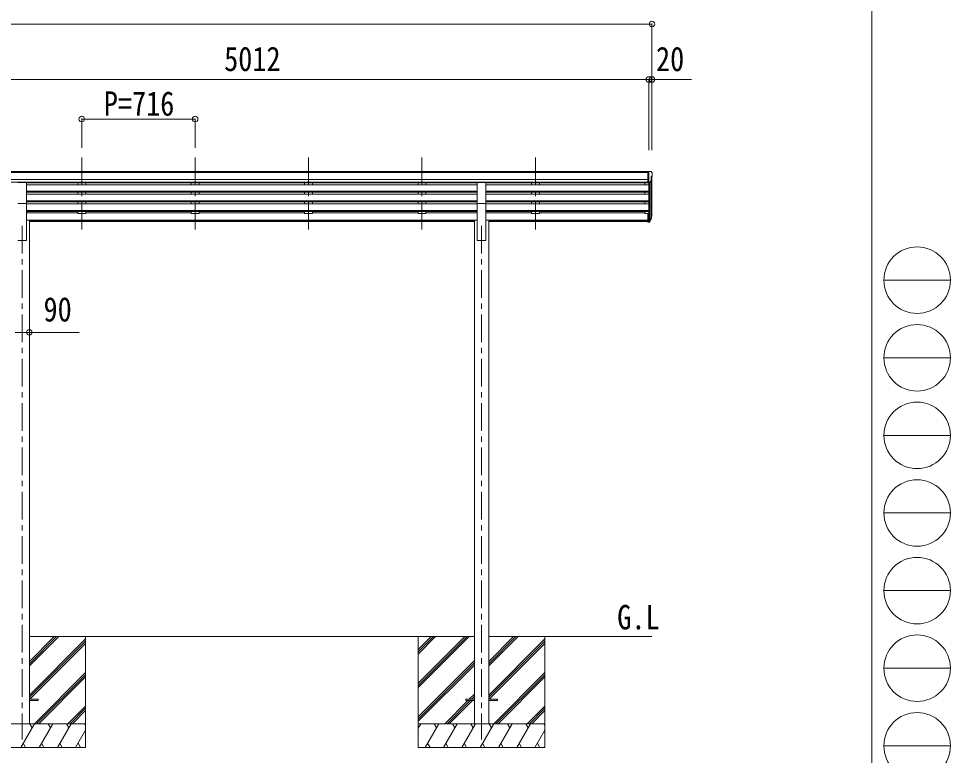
# Model space of a CAD drawing. Units: millimetres at full size, sheet at 1:35. Extents: x -9837 to 9837, y -6790 to 6790.
# Drawn here: x 3955 to 9837, y -4225 to 426 of the extents above; entities that cross this region are included whole.
import ezdxf
from ezdxf.enums import TextEntityAlignment as Align

# ---------------------------------------------------------------- set-up
doc = ezdxf.new("R2010")
doc.units = ezdxf.units.MM
doc.header["$LTSCALE"] = 35
doc.header["$PDMODE"] = 32
doc.header["$PDSIZE"] = 35
doc.linetypes.add('CHAIN1', pattern=[8, 5, -1, 1, -1])
for name, color, linetype, lineweight in [('0-0_0', 7, 'Continuous', 9), ('0-1_本体', 5, 'CHAIN1', 9), ('0-3_ELV2', 4, 'Continuous', 9), ('0-6_OTH_LINE', 6, 'Continuous', 9), ('F-0_240', 7, 'Continuous', 9)]:
    doc.layers.add(name, color=color, linetype=linetype, lineweight=lineweight)
doc.layers.add('0-7_SHAPE', color=7, linetype='Continuous')
doc.styles.add('ＭＳ ゴシック', font='')
doc.styles.get('ＭＳ ゴシック').set_extended_font_data('MS Gothic')

msp = doc.modelspace()

# ---------------------------------------------------------------- linework, layer by layer
at = {"layer": '0-0_0'}
for p, q in [((4022.56, -3475.1), (6832.16, -3475.1)), ((4022.56, -3660.73), (4208.19, -3475.1)), ((4022.56, -3646.59), (4194.05, -3475.1)), ((4022.56, -3632.45), (4179.91, -3475.1)), ((4022.56, -3844.58), (4377.36, -3489.78)), ((4022.56, -3858.72), (4377.36, -3503.92)), ((4024.82, -3870.6), (4377.36, -3518.07)), ((4377.36, -3475.1), (4377.36, -4175.1)), ((6477.36, -3475.1), (6477.36, -4175.1)), ((6477.36, -3769.28), (6771.54, -3475.1)), ((6477.36, -3783.42), (6785.68, -3475.1)), ((6477.36, -3797.56), (6799.82, -3475.1)), ((6477.36, -3585.43), (6587.69, -3475.1)), ((6477.36, -3571.29), (6573.55, -3475.1)), ((6477.36, -3557.15), (6559.41, -3475.1)), ((6922.56, -3475.1), (7953.36, -3475.1)), ((6922.56, -3660.73), (7108.19, -3475.1)), ((6922.56, -3646.59), (7094.05, -3475.1)), ((6922.56, -3632.45), (7079.91, -3475.1)), ((6922.56, -3844.58), (7277.36, -3489.78)), ((6922.56, -3858.72), (7277.36, -3503.92)), ((6924.82, -3870.6), (7277.36, -3518.07)), ((7277.36, -3475.1), (7277.36, -4175.1)), ((6477.36, -3981.41), (6832.16, -3626.61)), ((6477.36, -3995.55), (6832.16, -3640.75)), ((4054.17, -4025.1), (4377.36, -3701.91)), ((6477.36, -4009.7), (6832.16, -3654.9)), ((6954.17, -4025.1), (7277.36, -3701.91)), ((4068.31, -4025.1), (4377.36, -3716.05)), ((4082.45, -4025.1), (4377.36, -3730.2)), ((6968.31, -4025.1), (7277.36, -3716.05)), ((6982.45, -4025.1), (7277.36, -3730.2)), ((6645.8, -4025.1), (6791.3, -3879.6)), ((6659.94, -4025.1), (6805.44, -3879.6)), ((6674.09, -4025.1), (6819.59, -3879.6)), ((6800.3, -3870.6), (6832.16, -3838.74)), ((6814.44, -3870.6), (6832.16, -3852.89)), ((6828.59, -3870.6), (6832.16, -3867.03)), ((4266.3, -4025.1), (4377.36, -3914.04)), ((4280.44, -4025.1), (4377.36, -3928.19)), ((7166.3, -4025.1), (7277.36, -3914.04)), ((7180.44, -4025.1), (7277.36, -3928.19)), ((4294.59, -4025.1), (4377.36, -3942.33)), ((7194.59, -4025.1), (7277.36, -3942.33)), ((4377.36, -4025.1), (3577.36, -4025.1)), ((3968.52, -4175.1), (4055.12, -4025.1)), ((4040.12, -4051.08), (4025.12, -4025.1)), ((4083.99, -4175.1), (4170.59, -4025.1)), ((4155.59, -4051.08), (4140.59, -4025.1)), ((4199.46, -4175.1), (4286.06, -4025.1)), ((4256.06, -4025.1), (4271.06, -4051.08)), ((4371.53, -4025.1), (4377.36, -4035.2)), ((7277.36, -4025.1), (6477.36, -4025.1)), ((6477.36, -4052.6), (6493.24, -4025.1)), ((6522.11, -4175.1), (6608.71, -4025.1)), ((6593.71, -4051.08), (6578.71, -4025.1)), ((6637.58, -4175.1), (6724.18, -4025.1)), ((6709.18, -4051.08), (6694.18, -4025.1)), ((6753.05, -4175.1), (6839.65, -4025.1)), ((6824.65, -4051.08), (6809.65, -4025.1)), ((6868.52, -4175.1), (6955.12, -4025.1)), ((6940.12, -4051.08), (6925.12, -4025.1)), ((6983.99, -4175.1), (7070.59, -4025.1)), ((7055.59, -4051.08), (7040.59, -4025.1)), ((7099.46, -4175.1), (7186.06, -4025.1)), ((7156.06, -4025.1), (7171.06, -4051.08)), ((7271.53, -4025.1), (7277.36, -4035.2)), ((4314.93, -4175.1), (4377.36, -4066.96)), ((7214.93, -4175.1), (7277.36, -4066.96)), ((3577.36, -4175.1), (4377.36, -4175.1)), ((3983.52, -4149.12), (3998.51, -4175.1)), ((4098.98, -4149.12), (4113.98, -4175.1)), ((4214.45, -4149.12), (4229.45, -4175.1)), ((4329.92, -4149.12), (4344.92, -4175.1)), ((6477.36, -4175.1), (7277.36, -4175.1)), ((6537.1, -4149.12), (6552.1, -4175.1)), ((6652.57, -4149.12), (6667.57, -4175.1)), ((6768.05, -4149.12), (6783.05, -4175.1)), ((6883.52, -4149.12), (6898.51, -4175.1)), ((6998.98, -4149.12), (7013.98, -4175.1)), ((7114.45, -4149.12), (7129.45, -4175.1)), ((7229.92, -4149.12), (7244.92, -4175.1))]:
    msp.add_line(p, q, dxfattribs=at)
at = {"layer": '0-1_本体'}
for p, q in [((4353.36, -450.7), (4353.36, -928.22)), ((5069.36, -450.7), (5069.36, -928.22)), ((5785.36, -450.7), (5785.36, -928.22)), ((6501.36, -450.7), (6501.36, -928.22)), ((7217.36, -450.7), (7217.36, -928.22)), ((3977.36, -881.53), (3977.36, -4125.1)), ((6877.36, -881.53), (6877.36, -4125.1))]:
    msp.add_line(p, q, dxfattribs=at)
at = {"layer": '0-3_ELV2'}
for p, q in [((2937.86, -539.82), (7926.86, -539.82)), ((2937.86, -545.04), (7926.86, -545.04)), ((7926.86, -538.22), (7916.86, -538.31)), ((7916.86, -539.82), (7916.86, -538.31)), ((7926.86, -610.21), (7926.86, -538.22)), ((7945.36, -538.22), (7926.86, -538.22)), ((7933.36, -611.21), (7933.36, -538.22)), ((7945.36, -538.22), (7947.69, -538.36)), ((7947.36, -572.73), (7947.36, -589.01)), ((7952.83, -569.4), (7947.51, -572.47)), ((7948.45, -538.79), (7952.52, -544.6)), ((7953.36, -568.8), (7953.36, -803.46)), ((7955.36, -547.59), (7955.36, -548.22)), ((7926.86, -588.57), (2927.86, -588.57)), ((7926.86, -606.42), (2927.86, -606.42)), ((3949.86, -608.85), (4004.86, -608.85)), ((4004.86, -740.65), (4004.86, -608.85)), ((6849.86, -609.67), (4004.86, -609.67)), ((6849.86, -622.18), (4004.86, -622.18)), ((4328.36, -609.67), (4328.36, -622.18)), ((4378.36, -609.67), (4378.36, -622.08)), ((5044.36, -609.67), (5044.36, -622.18)), ((5094.36, -609.67), (5094.36, -622.08)), ((5760.36, -609.67), (5760.36, -622.18)), ((5810.36, -609.67), (5810.36, -622.08)), ((6476.36, -609.67), (6476.36, -622.18)), ((6526.36, -609.67), (6526.36, -622.08)), ((6849.86, -740.65), (6849.86, -608.85)), ((6849.86, -608.85), (6904.86, -608.85)), ((6904.86, -740.65), (6904.86, -608.85)), ((7926.86, -609.77), (6904.86, -609.77)), ((6904.86, -622.18), (7933.36, -622.18)), ((7192.36, -609.67), (7192.36, -622.18)), ((7242.36, -609.67), (7242.36, -622.08)), ((7908.36, -609.67), (7908.36, -622.18)), ((7926.86, -610.21), (7933.36, -610.21)), ((7933.36, -611.21), (7938.57, -610.89)), ((7933.36, -611.21), (7933.36, -803.83)), ((7939.36, -610.73), (7939.37, -848.6)), ((7940.98, -609.39), (7949.99, -593.8)), ((7948.39, -596.57), (7948.39, -830.17)), ((6849.86, -664.06), (4004.86, -664.06)), ((6849.86, -665.55), (4004.86, -665.55)), ((6849.86, -669.87), (4004.86, -669.87)), ((6849.86, -682.73), (4004.86, -682.73)), ((4328.36, -669.87), (4328.36, -682.73)), ((4378.36, -669.87), (4378.36, -682.73)), ((5044.36, -669.87), (5044.36, -682.73)), ((5094.36, -669.87), (5094.36, -682.73)), ((5760.36, -669.87), (5760.36, -682.73)), ((5810.36, -669.87), (5810.36, -682.73)), ((6476.36, -669.87), (6476.36, -682.73)), ((6526.36, -669.87), (6526.36, -682.73)), ((6904.86, -664.06), (7933.36, -664.06)), ((6904.86, -665.55), (7933.36, -665.55)), ((6904.86, -669.87), (7933.36, -669.87)), ((6904.86, -682.73), (7933.36, -682.73)), ((7192.36, -669.87), (7192.36, -682.73)), ((7242.36, -669.87), (7242.36, -682.73)), ((7908.36, -669.87), (7908.36, -682.73)), ((3949.86, -740.65), (4004.86, -740.65)), ((6849.86, -724.61), (4004.86, -724.61)), ((6849.86, -726.1), (4004.86, -726.1)), ((6849.86, -730.42), (4004.86, -730.42)), ((4004.86, -740.65), (4004.86, -975.1)), ((6849.86, -743.28), (4004.86, -743.28)), ((4328.36, -730.42), (4328.36, -743.18)), ((4378.36, -730.42), (4378.36, -743.28)), ((5044.36, -730.42), (5044.36, -743.18)), ((5094.36, -730.42), (5094.36, -743.28)), ((5760.36, -730.42), (5760.36, -743.18)), ((5810.36, -730.42), (5810.36, -743.28)), ((6476.36, -730.42), (6476.36, -743.18)), ((6526.36, -730.42), (6526.36, -743.28)), ((6849.86, -740.65), (6849.86, -975.1)), ((6849.86, -740.65), (6904.86, -740.65)), ((6904.86, -724.61), (7933.36, -724.61)), ((6904.86, -726.1), (7933.36, -726.1)), ((6904.86, -730.42), (7933.36, -730.42)), ((6904.86, -740.65), (6904.86, -975.1)), ((6904.86, -743.28), (7933.36, -743.28)), ((7192.36, -730.42), (7192.36, -743.18)), ((7242.36, -730.42), (7242.36, -743.28)), ((7908.36, -730.42), (7908.36, -743.28)), ((6849.86, -785.15), (4004.86, -785.15)), ((6849.86, -786.65), (4004.86, -786.65)), ((6849.86, -790.97), (4004.86, -790.97)), ((4328.36, -799.51), (4004.86, -799.51)), ((4328.36, -790.97), (4328.36, -804.46)), ((4378.36, -804.46), (4328.36, -804.46)), ((4378.36, -790.97), (4378.36, -804.46)), ((5044.36, -799.51), (4378.36, -799.51)), ((5044.36, -790.97), (5044.36, -804.46)), ((5094.36, -804.46), (5044.36, -804.46)), ((5094.36, -790.97), (5094.36, -804.46)), ((5760.36, -799.51), (5094.36, -799.51)), ((5760.36, -790.97), (5760.36, -804.46)), ((5810.36, -804.46), (5760.36, -804.46)), ((5810.36, -790.97), (5810.36, -804.46)), ((6476.36, -799.51), (5810.36, -799.51)), ((6476.36, -790.97), (6476.36, -804.46)), ((6526.36, -804.46), (6476.36, -804.46)), ((6526.36, -790.97), (6526.36, -804.46)), ((6849.86, -799.51), (6526.36, -799.51)), ((6904.86, -785.15), (7933.36, -785.15)), ((6904.86, -786.65), (7933.36, -786.65)), ((6904.86, -790.97), (7933.36, -790.97)), ((6904.86, -799.51), (7192.36, -799.51)), ((7192.36, -790.97), (7192.36, -804.46)), ((7242.36, -804.46), (7192.36, -804.46)), ((7242.36, -790.97), (7242.36, -804.46)), ((7908.36, -799.51), (7242.36, -799.51)), ((7908.36, -790.97), (7908.36, -804.46)), ((7908.36, -804.46), (7926.86, -804.46)), ((7926.86, -803.83), (7926.86, -857.86)), ((7926.86, -803.83), (7933.36, -803.83)), ((7933.36, -803.83), (7933.36, -858.6)), ((7951.66, -816.64), (7948.39, -823.7)), ((7952.27, -818.01), (7948.39, -825.96)), ((4022.56, -846.1), (4004.86, -846.1)), ((4022.56, -846.1), (4022.56, -4025.1)), ((6832.16, -846.53), (4022.56, -846.53)), ((6832.16, -847.93), (4022.56, -847.93)), ((6832.16, -855.61), (4022.56, -855.61)), ((6832.16, -846.1), (6832.16, -4025.1)), ((6832.16, -846.1), (6849.86, -846.1)), ((6922.56, -846.1), (6904.86, -846.1)), ((6922.56, -846.1), (6922.56, -4025.1)), ((6922.56, -846.53), (7926.86, -846.53)), ((6922.56, -847.93), (7926.86, -847.93)), ((7926.86, -855.61), (6922.56, -855.61)), ((7926.86, -843.96), (7933.36, -843.96)), ((7926.86, -848.84), (7933.36, -848.84)), ((7926.86, -857.86), (7933.36, -857.86)), ((7933.36, -848.86), (7938.49, -848.86)), ((7933.36, -850.66), (7938.2, -850.66)), ((7933.36, -858.6), (7938.2, -858.6)), ((7939.79, -848.18), (7947.55, -832.77)), ((7949, -833.13), (7940.8, -849.31)), ((7949.61, -833.69), (7940.8, -857.24)), ((7949.95, -829.29), (7949.61, -833.69)), ((3949.86, -975.1), (4004.86, -975.1)), ((6849.86, -975.1), (6904.86, -975.1)), ((4022.56, -3870.6), (4077.36, -3870.6)), ((4022.56, -3879.6), (4077.36, -3879.6)), ((4077.36, -3870.6), (4077.36, -3879.6)), ((6777.36, -3870.6), (6777.36, -3879.6)), ((6777.36, -3870.6), (6832.16, -3870.6)), ((6777.36, -3879.6), (6832.16, -3879.6)), ((6922.56, -3870.6), (6977.36, -3870.6)), ((6922.56, -3879.6), (6977.36, -3879.6)), ((6977.36, -3870.6), (6977.36, -3879.6))]:
    msp.add_line(p, q, dxfattribs=at)
for centre, radius, start, end in [((7947.66, -572.73), 0.3, 120, 180), ((7947.63, -539.36), 1, 35, 86.5), ((7952.36, -547.59), 3, 0, 87), ((7948.45, -565.03), 6.18, 315.00103, 354.2965), ((7753.36, -548.22), 202, 355.05096, 0), ((7938.39, -607.89), 3, 273.5, 330), ((7947.66, -589.01), 0.3, 180, 265.2833), ((7947.39, -592.3), 3, 330, 85.2833), ((7922.77, -807.14), 30.41, 341.80266, 352.8448), ((7924.18, -808.9), 29.53, 342.01856, 353.49194)]:
    msp.add_arc(centre, radius, start, end, dxfattribs=at)
for centre, major_axis, ratio, start_param, end_param in [((7865.5, -802.65), (-87.93, 4.42), 0.541684, 3.060334, 3.2172517), ((7864.71, -809.33), (89.06, 1.43), 0.57596, 6.1985533, 6.3701348), ((7938.2, -847.95), (3, 0), 0.90356, 4.712389, 5.7595865), ((7938.2, -855.89), (-3, 0), 0.90356, 1.5707963, 2.6179939), ((7938.49, -847.5), (1.5, 0), 0.90356, 4.712389, 5.7595865), ((7863.44, -809.23), (88.05, 0), 0.90356, 5.9828017, 6.0168888), ((7948.65, -829.29), (-1.3, 0), 0.90356, 2.9359903, 4.9130961), ((7862.73, -813.1), (89.07, 0), 0.90356, 6.0316505, 6.077583)]:
    msp.add_ellipse(centre, major_axis=major_axis, ratio=ratio, start_param=start_param, end_param=end_param, dxfattribs=at)
at = {"layer": '0-6_OTH_LINE'}
for p, q in [((-2110.64, 391.95), (7953.36, 391.95)), ((7953.36, 391.95), (7953.36, -400.7)), ((2921.36, 41.95), (7933.36, 41.95)), ((7933.36, 41.95), (7933.36, -403.46)), ((7933.36, 41.95), (7953.36, 41.95)), ((7953.36, 41.95), (7953.36, -403.46)), ((4353.36, -208.05), (4353.36, -390.5)), ((4353.36, -208.05), (5069.36, -208.05)), ((5069.36, -208.05), (5069.36, -390.5)), ((3932.16, -1554.65), (4022.56, -1554.65))]:
    msp.add_line(p, q, dxfattribs=at)
at = {"layer": '0-6_OTH_LINE', "lineweight": 18}
for p, q in [((8202.19, 41.95), (7953.36, 41.95)), ((4022.56, -1554.65), (4336.24, -1554.65))]:
    msp.add_line(p, q, dxfattribs=at)
at = {"layer": '0-6_OTH_LINE'}
for p in [(7953.36, 391.95), (7933.36, 41.95), (7953.36, 41.95), (4353.36, -208.05), (5069.36, -208.05), (4022.56, -1554.65)]:
    msp.add_point(p, dxfattribs=at)
at = {"layer": 'F-0_240', "color": 5}
msp.add_line((9342.6, 6790), (9342.6, -6790), dxfattribs=at)
at = {"layer": 'F-0_240', "color": 4}
for p, q in [((9417.4, -1225), (9837.4, -1225)), ((9417.4, -1715), (9837.4, -1715)), ((9417.4, -2205), (9837.4, -2205)), ((9417.4, -2695), (9837.4, -2695)), ((9417.4, -3185), (9837.4, -3185)), ((9417.4, -3675), (9837.4, -3675)), ((9417.4, -4165), (9837.4, -4165))]:
    msp.add_line(p, q, dxfattribs=at)
for centre in [(9627.4, -1225), (9627.4, -1715), (9627.4, -2205), (9627.4, -2695), (9627.4, -3185), (9627.4, -3675), (9627.4, -4165)]:
    msp.add_circle(centre, 210, dxfattribs=at)

# ---------------------------------------------------------------- texts
at = {"layer": '0-6_OTH_LINE', "color": 7, "style": 'ＭＳ ゴシック', "width": 0.85}
for s, p in [('5012', (5252.36, 48.95)), ('20', (7978.94, 48.53)), ('P=716', (4492.61, -233.05)), ('90', (4112.03, -1532.2))]:
    msp.add_text(s, height=154, dxfattribs=at).set_placement(p, align=Align.BOTTOM_LEFT)
at = {"layer": '0-7_SHAPE', "style": 'ＭＳ ゴシック', "width": 0.85}
msp.add_text('G.L', height=154, dxfattribs=at).set_placement((7734.03, -3475.75), align=Align.BOTTOM_LEFT)

doc.saveas('drawing.dxf')
